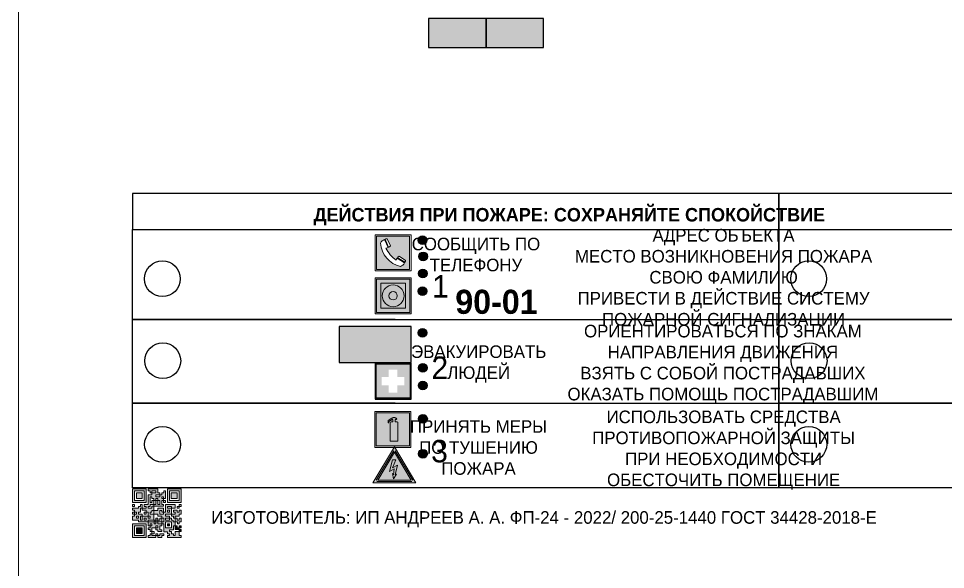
# Model space of a CAD drawing. Header units: millimetres. Extents: x 13810 to 67229, y 12374 to 21950.
# Drawn here: x 26676.6 to 26882.8, y 14159.5 to 14282 of the extents above; entities that cross this region are included whole.
import ezdxf

# ---------------------------------------------------------------- set-up
doc = ezdxf.new("R2010")
doc.units = ezdxf.units.MM
doc.layers.add('План_Штампы', color=7, linetype='Continuous')
doc.styles.add('обычный', font='arial.ttf')

# ---------------------------------------------------------------- blocks, each defined once
blk = doc.blocks.new('A$C3E6D3DDE')
at = {"lineweight": 5}
h = blk.add_hatch(color=40, dxfattribs=at)
h.paths.add_polyline_path([(24.1, 1.45), (16.46, -11.35), (31.74, -11.35)])
h.paths.add_polyline_path([(24.09, -0.46), (30.03, -10.41), (18.14, -10.41)], flags=16)
h.paths.add_polyline_path([(24.54, -3.08), (23.41, -6.02), (25.13, -5.01), (24.33, -8.5), (24.82, -8.27), (23.79, -9.86), (23.4, -8.04), (23.8, -8.43), (24.04, -6.29), (22.39, -7.25), (23.44, -3.08)], flags=0)
h = blk.add_hatch(color=256, dxfattribs=at)
h.paths.add_polyline_path([(24.37, 0.03, 0.567511), (23.82, 0.03), (17.59, -10.4, 0.582454), (17.86, -10.88), (30.32, -10.88, 0.582149), (30.6, -10.4)])
h.paths.add_polyline_path([(24.09, -0.46), (18.14, -10.41), (30.03, -10.41)], flags=16)
h.paths.add_polyline_path([(24.54, -3.08), (23.41, -6.02), (25.13, -5.01), (24.33, -8.5), (24.82, -8.27), (23.79, -9.86), (23.4, -8.04), (23.8, -8.43), (24.04, -6.29), (22.39, -7.25), (23.44, -3.08)], flags=0)
h = blk.add_hatch(color=40, dxfattribs=at)
h.paths.add_polyline_path([(24.09, -0.46), (18.14, -10.41), (30.03, -10.41)])
h.paths.add_polyline_path([(24.82, -8.27), (23.79, -9.86), (23.4, -8.04), (23.8, -8.43), (24.04, -6.29), (22.39, -7.25), (23.44, -3.08), (24.54, -3.08), (23.41, -6.02), (25.13, -5.01), (24.33, -8.5)], flags=16)
at = {"color": 40, "lineweight": 5}
for p, q in [((16.46, -11.35), (24.1, 1.45)), ((24.1, 1.45), (31.74, -11.35))]:
    blk.add_line(p, q, dxfattribs=at)
at = {"lineweight": 5}
for p, q in [((17.59, -10.4), (23.82, 0.03)), ((24.37, 0.03), (30.6, -10.4)), ((18.14, -10.41), (24.09, -0.46)), ((23.44, -3.08), (22.39, -7.25)), ((23.41, -6.02), (24.54, -3.08)), ((24.54, -3.08), (23.44, -3.08)), ((24.09, -0.46), (30.03, -10.41)), ((22.39, -7.25), (24.04, -6.29)), ((25.13, -5.01), (23.41, -6.02)), ((24.04, -6.29), (23.8, -8.43)), ((24.33, -8.5), (25.13, -5.01)), ((23.8, -8.43), (23.4, -8.04)), ((23.4, -8.04), (23.79, -9.86)), ((23.79, -9.86), (24.82, -8.27)), ((24.82, -8.27), (24.33, -8.5)), ((17.86, -10.88), (30.32, -10.88)), ((18.14, -10.41), (30.03, -10.41))]:
    blk.add_line(p, q, dxfattribs=at)
at = {"color": 50, "lineweight": 5}
blk.add_line((31.74, -11.35), (16.46, -11.35), dxfattribs=at)
blk = doc.blocks.new('A$C456E1F9C')
at = {"lineweight": 5}
h = blk.add_hatch(color=242, dxfattribs=at)
h.paths.add_polyline_path([(0.51, -1.47), (0.51, -13.26), (12.29, -13.26), (12.29, -1.47)])
h.paths.add_polyline_path([(5.42, -4.95, -0.254479), (4.78, -5.4), (3.52, -2.53, -0.209735), (4.23, -2.4)], flags=16)
h.paths.add_polyline_path([(8.53, -8.6), (10.87, -10.17), (10.54, -10.76), (8.03, -9.13, -0.192251)], flags=16)
h.paths.add_polyline_path([(4.61, -5.49, 0.005518), (3.87, -5.72, 0.128647), (7.49, -10.01, 0.00809), (7.83, -9.33), (10.47, -10.97, -0.16736), (8.99, -12.25, -0.327862), (1.95, -3.95, -0.166952), (3.36, -2.62)], flags=16)
at = {"color": 242, "lineweight": 5}
for p, q in [((0, -13.77), (0, -0.97)), ((12.8, -0.97), (0, -0.97)), ((4.61, -5.49), (3.36, -2.62)), ((3.52, -2.53), (4.78, -5.4)), ((4.23, -2.4), (5.42, -4.95)), ((12.8, -13.77), (12.8, -0.97)), ((7.83, -9.33), (10.47, -10.97)), ((8.03, -9.13), (10.54, -10.76)), ((10.81, -10.12), (8.53, -8.6)), ((10.54, -10.76), (10.8, -10.3)), ((10.8, -10.3), (10.81, -10.12)), ((0, -13.77), (12.8, -13.77))]:
    blk.add_line(p, q, dxfattribs=at)
blk.add_lwpolyline([(0.51, -1.47), (12.29, -1.47), (12.29, -13.26), (0.51, -13.26)], close=True, dxfattribs=at)
for centre, radius, start, end in [((4.59, -5.34), 2.99, 114.2845, 152.1974), ((4.02, -3.27), 0.891, 76.3284, 123.7092), ((11.12, -3.31), 9.19, 183.9915, 256.6009), ((14.98, -39.1), 35.17, 107.1487, 108.4135), ((13.86, -0.94), 11.08, 205.5536, 234.8762), ((4.68, -4.59), 0.824, 276.9621, 334.0723), ((-13.31, 0.8), 23.44, 332.5487, 334.4027), ((8.94, -9.5), 0.989, 114.4092, 157.9388), ((7.87, -9.46), 3, 291.9291, 329.9329)]:
    blk.add_arc(centre, radius, start, end, dxfattribs=at)
blk = doc.blocks.new('A$C54414219')
at = {"true_color": 0xffffff}
h = blk.add_hatch(color=7, dxfattribs=at)
h.paths.add_polyline_path([(2.39, -9.45), (2.39, -18.3), (11.23, -18.3), (11.23, -9.45)], flags=0)
h.paths.add_polyline_path([(10.71, -13.87, -1), (2.92, -13.87, -1)], flags=0)
h.paths.add_polyline_path([(8.3, -13.87, -1), (5.33, -13.87, -1)], flags=0)
h.paths.add_polyline_path([(0.41, -7.47), (0.41, -20.27), (13.21, -20.27), (13.21, -7.47)])
h.paths.add_polyline_path([(0.92, -19.77), (12.71, -19.77), (12.71, -7.98), (0.92, -7.98)], flags=16)
h.paths.add_polyline_path([(11.23, -9.45), (11.23, -18.3), (2.39, -18.3), (2.39, -9.45)], flags=0)
at = {"lineweight": 5}
h = blk.add_hatch(color=242, dxfattribs=at)
h.paths.add_polyline_path([(12.71, -7.98), (0.92, -7.98), (0.92, -19.77), (12.71, -19.77)])
h.paths.add_polyline_path([(11.23, -18.3), (2.39, -18.3), (2.39, -9.45), (11.23, -9.45)], flags=16)
h.paths.add_polyline_path([(10.71, -13.87, -1), (2.92, -13.87, -1)], flags=0)
h.paths.add_polyline_path([(8.3, -13.87, -1), (5.33, -13.87, -1)], flags=0)
at = {"true_color": 0xffffff}
h = blk.add_hatch(color=7, dxfattribs=at)
h.paths.add_polyline_path([(2.39, -9.45), (2.39, -18.3), (11.23, -18.3), (11.23, -9.45)])
h.paths.add_polyline_path([(10.71, -13.87, -1), (2.92, -13.87, -1)], flags=16)
h.paths.add_polyline_path([(8.3, -13.87, -1), (5.33, -13.87, -1)], flags=0)
at = {"lineweight": 5}
h = blk.add_hatch(color=242, dxfattribs=at)
h.paths.add_polyline_path([(2.92, -13.87, 1), (10.71, -13.87, 1)])
h.paths.add_polyline_path([(8.3, -13.87, -1), (5.33, -13.87, -1)], flags=16)
at = {"color": 242, "lineweight": 5}
for p, q in [((0.41, -20.27), (0.41, -7.47)), ((0.41, -7.47), (13.21, -7.47)), ((0.41, -7.47), (13.21, -7.47)), ((13.21, -20.27), (13.21, -7.47)), ((0.41, -20.27), (13.21, -20.27))]:
    blk.add_line(p, q, dxfattribs=at)
for points in [[(0.92, -7.98), (12.71, -7.98), (12.71, -19.77), (0.92, -19.77)], [(2.39, -9.45), (11.23, -9.45), (11.23, -18.3), (2.39, -18.3)]]:
    blk.add_lwpolyline(points, close=True, dxfattribs=at)
for radius in [3.89, 1.49]:
    blk.add_circle((6.81, -13.87), radius, dxfattribs=at)
blk = doc.blocks.new('A$C32E8229D')
at = {"true_color": 0xffffff}
blk.add_hatch(color=7, dxfattribs=at).paths.add_polyline_path([(0, 0), (0, -8), (16, -8), (16, 0)])
h = blk.add_hatch(color=126)
h.paths.add_polyline_path([(0.2, -0.2), (15.8, -0.2), (15.8, -7.8), (0.2, -7.8)])
h.paths.add_polyline_path([(13.49, -2.05), (12.08, -2.05), (11.37, -2.63, 0.162397), (11.29, -2.84), (11.29, -3.63), (10.35, -3.63), (10.35, -4.05), (11.68, -4.05), (11.68, -3.48), (12.26, -4.28), (11.29, -5.1), (11.29, -6.78), (11.85, -6.78), (11.85, -5.44), (12.8, -4.64), (12.8, -5.94), (14.46, -5.94), (14.46, -5.39), (13.45, -5.39), (13.45, -3.97), (12.46, -2.59), (13.15, -2.59), (13.69, -3.34), (14.18, -3)], flags=16)
h.paths.add_polyline_path([(10.74, -1.82, 1), (11.8, -1.82, 1)], flags=16)
h.paths.add_polyline_path([(9.39, -3.59), (5.99, -3.59), (6.56, -3.03), (5.91, -3.03), (5.1, -3.83), (5.91, -4.64), (6.56, -4.64), (5.99, -4.09), (9.39, -4.09)], flags=16)
h.paths.add_polyline_path([(4.29, -1.08), (1.72, -1.08), (1.72, -6.6), (4.29, -6.6)], flags=16)
at = {"color": 126}
blk.add_lwpolyline([(16, -8), (0, -8), (0, 0), (16, 0)], close=True, dxfattribs=at)
blk = doc.blocks.new('A$C18900ED3')
h = blk.add_hatch(color=126)
h.paths.add_polyline_path([(-0.18, -0.18), (-7.02, -0.18), (-7.02, -7.02), (-0.18, -7.02)])
h.paths.add_polyline_path([(-5.89, -4.46), (-5.89, -2.77), (-4.46, -2.77), (-4.46, -1.31), (-2.77, -1.31), (-2.77, -2.77), (-1.33, -2.77), (-1.33, -4.46), (-2.77, -4.46), (-2.77, -5.89), (-4.46, -5.89), (-4.46, -4.46)], flags=16)
at = {"color": 126}
for p, q in [((-7.2, 0), (-7.2, -7.2)), ((0, 0), (-7.2, 0)), ((0, -7.2), (0, 0)), ((-7.02, -7.02), (-7.02, -0.18)), ((-7.02, -0.18), (-0.18, -0.18)), ((-0.18, -0.18), (-0.18, -7.02)), ((-7.2, -7.2), (0, -7.2)), ((-0.18, -7.02), (-7.02, -7.02))]:
    blk.add_line(p, q, dxfattribs=at)
blk = doc.blocks.new('A$C3AD82952')
at = {"true_color": 0xf5f5ff}
h = blk.add_hatch(color=7, dxfattribs=at)
h.dxf.hatch_style = 1
h.paths.add_polyline_path([(8.21, 8.73, 0.414214), (7.89, 9.05), (7.22, 9.05), (7.22, 9.92), (7.59, 9.92, 1), (7.57, 10.36), (7.22, 10.36), (7.22, 10.6), (6.43, 10.6), (6.43, 10.36), (6.01, 10.36), (4.74, 9.59), (4.74, 8.69), (4.98, 8.73), (4.98, 9.26), (6.12, 9.91), (6.43, 9.91), (6.43, 9.05), (5.76, 9.05, 0.414214), (5.44, 8.73), (5.44, 2.2), (8.21, 2.2)], flags=0)
h.paths.add_polyline_path([(12.8, 12.8), (0, 12.8), (0, 0), (12.8, 0)])
h.paths.add_polyline_path([(0.51, 12.29), (12.29, 12.29), (12.29, 0.51), (0.51, 0.51)], flags=16)
h.paths.add_polyline_path([(4.74, 9.59), (6.01, 10.36), (6.43, 10.36), (6.43, 10.6), (7.22, 10.6), (7.22, 10.36), (7.59, 10.36, -0.94586), (7.59, 9.92), (7.22, 9.92), (7.22, 9.05), (7.89, 9.05, -0.414214), (8.21, 8.73), (8.21, 2.2), (5.44, 2.2), (5.44, 8.73, -0.414214), (5.76, 9.05), (6.43, 9.05), (6.43, 9.91), (6.12, 9.91), (4.98, 9.26), (4.98, 8.73), (4.74, 8.69)], flags=0)
h = blk.add_hatch(color=242)
h.dxf.hatch_style = 1
h.paths.add_polyline_path([(12.29, 12.29), (0.51, 12.29), (0.51, 0.51), (12.29, 0.51)])
h.paths.add_polyline_path([(4.74, 8.69), (4.74, 9.59), (6.01, 10.36), (6.43, 10.36), (6.43, 10.6), (7.22, 10.6), (7.22, 10.36), (7.59, 10.36, -0.94586), (7.59, 9.92), (7.22, 9.92), (7.22, 9.05), (7.89, 9.05, -0.414214), (8.21, 8.73), (8.21, 2.2), (5.44, 2.2), (5.44, 8.73, -0.414214), (5.76, 9.05), (6.43, 9.05), (6.43, 9.91), (6.12, 9.91), (4.98, 9.26), (4.98, 8.73)], flags=16)
h = blk.add_hatch(color=7, dxfattribs=at)
h.dxf.hatch_style = 1
h.paths.add_polyline_path([(8.21, 8.73, 0.414214), (7.89, 9.05), (7.22, 9.05), (7.22, 9.92), (7.59, 9.92, 1), (7.57, 10.36), (7.22, 10.36), (7.22, 10.6), (6.43, 10.6), (6.43, 10.36), (6.01, 10.36), (4.74, 9.59), (4.74, 8.69), (4.98, 8.73), (4.98, 9.26), (6.12, 9.91), (6.43, 9.91), (6.43, 9.05), (5.76, 9.05, 0.414214), (5.44, 8.73), (5.44, 2.2), (8.21, 2.2)])
at = {"color": 242, "lineweight": 5}
for p, q in [((0, 0), (0, 12.8)), ((0, 12.8), (12.8, 12.8)), ((6.01, 10.36), (4.74, 9.59)), ((4.98, 9.26), (6.12, 9.91)), ((6.01, 10.36), (6.43, 10.36)), ((6.12, 9.91), (6.43, 9.91)), ((7.22, 10.6), (6.43, 10.6)), ((6.43, 10.6), (6.43, 10.36)), ((6.43, 9.91), (6.43, 9.05)), ((7.22, 10.36), (7.22, 10.6)), ((7.59, 10.36), (7.22, 10.36)), ((7.22, 9.05), (7.22, 9.92)), ((7.59, 9.92), (7.22, 9.92)), ((12.8, 0), (12.8, 12.8)), ((4.74, 9.59), (4.74, 8.69)), ((4.74, 8.69), (4.98, 8.73)), ((4.98, 8.73), (4.98, 9.26)), ((5.44, 2.2), (5.44, 8.73)), ((5.76, 9.05), (6.43, 9.05)), ((7.89, 9.05), (7.22, 9.05)), ((8.21, 2.2), (8.21, 8.73)), ((0, 0), (12.8, 0)), ((5.44, 2.2), (8.21, 2.2))]:
    blk.add_line(p, q, dxfattribs=at)
blk.add_lwpolyline([(0.51, 12.29), (12.29, 12.29), (12.29, 0.51), (0.51, 0.51)], close=True, dxfattribs=at)
for centre, radius, start, end in [((7.58, 10.14), 0.223, 273.1875, 86.8125), ((5.76, 8.73), 0.32, 90, 180), ((7.89, 8.73), 0.32, 0, 90)]:
    blk.add_arc(centre, radius, start, end, dxfattribs=at)
blk = doc.blocks.new('QR')
at = {"lineweight": 0}
h = blk.add_hatch(color=256, dxfattribs=at)
h.dxf.hatch_style = 1
h.paths.add_polyline_path([(9241.16, 2687.38), (9242.01, 2687.38), (9242.01, 2687.83), (9241.59, 2687.83), (9241.59, 2688.68), (9239.45, 2688.68), (9239.45, 2688.25), (9239.86, 2688.25), (9239.86, 2687.83), (9240.29, 2687.83), (9240.29, 2688.25), (9241.16, 2688.25), (9241.16, 2687.83), (9240.29, 2687.83), (9240.29, 2687.38), (9239.45, 2687.38), (9239.45, 2685.22), (9238.57, 2685.22), (9238.57, 2684.8), (9239.02, 2684.8), (9239.02, 2684.37), (9238.13, 2684.37), (9238.13, 2683.92), (9239.02, 2683.92), (9239.02, 2683.5), (9239.44, 2683.5), (9239.44, 2682.64), (9239.87, 2682.64), (9239.87, 2682.18), (9239.44, 2682.18), (9239.44, 2682.64), (9238.13, 2682.64), (9238.13, 2681.76), (9237.71, 2681.76), (9237.71, 2682.64), (9238.13, 2682.64), (9238.13, 2683.07), (9237.27, 2683.07), (9237.27, 2683.51), (9237.71, 2683.51), (9237.71, 2684.37), (9238.13, 2684.37), (9238.13, 2685.22), (9237.71, 2685.22), (9237.71, 2684.8), (9237.28, 2684.8), (9237.28, 2684.38), (9235.98, 2684.38), (9235.98, 2683.92), (9236.4, 2683.92), (9236.4, 2683.49), (9236.84, 2683.49), (9236.84, 2683.07), (9236.4, 2683.07), (9236.4, 2682.64), (9235.98, 2682.64), (9235.98, 2681.76), (9237.29, 2681.76), (9237.29, 2681.33), (9239.43, 2681.33), (9239.43, 2681.76), (9240.74, 2681.76), (9240.74, 2683.05), (9239.87, 2683.05), (9239.87, 2683.5), (9240.29, 2683.5), (9240.29, 2683.91), (9240.74, 2683.91), (9240.74, 2684.81), (9240.29, 2684.81), (9240.29, 2684.79), (9240.29, 2684.37), (9239.45, 2684.37), (9239.45, 2684.8), (9239.87, 2684.8), (9239.87, 2685.21), (9240.74, 2685.21), (9240.74, 2686.1), (9240.29, 2686.1), (9240.29, 2685.64), (9239.86, 2685.64), (9239.86, 2686.95), (9240.29, 2686.95), (9240.29, 2686.52), (9240.74, 2686.52), (9240.74, 2686.1), (9241.16, 2686.1), (9241.16, 2686.53), (9241.59, 2686.53), (9241.59, 2686.1), (9242.02, 2686.1), (9242.02, 2685.21), (9241.59, 2685.21), (9241.59, 2686.1), (9241.16, 2686.1), (9241.16, 2685.21), (9240.74, 2685.21), (9240.74, 2684.81), (9242.89, 2684.81), (9242.89, 2685.22), (9242.47, 2685.22), (9242.47, 2686.11), (9242.89, 2686.11), (9242.89, 2686.52), (9242.46, 2686.52), (9242.46, 2686.95), (9242.89, 2686.95), (9242.89, 2686.52), (9243.32, 2686.52), (9243.32, 2688.26), (9242.9, 2688.26), (9242.9, 2687.83), (9242.47, 2687.83), (9242.47, 2687.38), (9242.01, 2687.38), (9242.01, 2686.94), (9241.16, 2686.94)])
h.paths.add_polyline_path([(9239.02, 2682.18), (9239.02, 2681.76), (9238.54, 2681.76), (9238.54, 2682.18)], flags=16)
h.paths.add_polyline_path([(9237.27, 2682.65), (9237.27, 2682.19), (9236.83, 2682.19), (9236.83, 2682.65)], flags=16)
h = blk.add_hatch(color=256, dxfattribs=at)
h.dxf.hatch_style = 1
h.paths.add_polyline_path([(9238.15, 2687.83), (9236.83, 2687.83), (9236.83, 2686.52), (9238.15, 2686.52)], flags=0)
h.paths.add_polyline_path([(9239.01, 2685.65), (9239.01, 2688.68), (9235.98, 2688.68), (9235.98, 2685.65)])
h.paths.add_polyline_path([(9236.41, 2686.1), (9236.41, 2688.26), (9238.56, 2688.26), (9238.56, 2686.1)], flags=16)
h.paths.add_polyline_path([(9236.83, 2686.52), (9236.83, 2687.83), (9238.15, 2687.83), (9238.15, 2686.52)], flags=0)
h = blk.add_hatch(color=256, dxfattribs=at)
h.dxf.hatch_style = 1
h.paths.add_polyline_path([(9238.15, 2686.52), (9238.15, 2687.83), (9236.83, 2687.83), (9236.83, 2686.52)])
h.paths.add_polyline_path([(9245.91, 2686.52), (9245.91, 2687.83), (9244.59, 2687.83), (9244.59, 2686.52)], flags=0)
h.paths.add_polyline_path([(9246.77, 2685.65), (9246.77, 2688.68), (9243.74, 2688.68), (9243.74, 2685.65)])
h.paths.add_polyline_path([(9244.17, 2686.1), (9244.17, 2688.26), (9246.32, 2688.26), (9246.32, 2686.1)], flags=16)
h.paths.add_polyline_path([(9244.59, 2686.52), (9244.59, 2687.83), (9245.91, 2687.83), (9245.91, 2686.52)], flags=0)
h = blk.add_hatch(color=256, dxfattribs=at)
h.dxf.hatch_style = 1
h.paths.add_polyline_path([(9240.75, 2681.76), (9240.75, 2681.35), (9241.17, 2681.35), (9241.17, 2681.76)])
h.paths.add_polyline_path([(9241.6, 2682.18), (9241.17, 2682.18), (9241.17, 2681.76), (9241.6, 2681.76)])
h.paths.add_polyline_path([(9242.47, 2681.34), (9242.47, 2682.19), (9242.02, 2682.19), (9242.02, 2681.76), (9241.6, 2681.76), (9241.6, 2681.34)])
h.paths.add_polyline_path([(9239.87, 2678.3), (9239.44, 2678.3), (9239.44, 2677.89), (9241.17, 2677.89), (9241.17, 2678.3), (9240.28, 2678.3), (9240.28, 2678.73), (9239.87, 2678.73)])
h.paths.add_polyline_path([(9240.75, 2678.73), (9240.75, 2679.19), (9240.28, 2679.19), (9240.28, 2678.73)])
h.paths.add_polyline_path([(9241.6, 2678.73), (9241.17, 2678.73), (9241.17, 2678.3), (9241.6, 2678.3)])
h.paths.add_polyline_path([(9242.02, 2678.3), (9241.6, 2678.3), (9241.6, 2677.89), (9242.48, 2677.89), (9242.48, 2678.31), (9242.9, 2678.31), (9242.9, 2678.73), (9242.02, 2678.73)])
h.paths.add_polyline_path([(9246.36, 2684.37), (9246.36, 2684.79), (9245.93, 2684.79), (9245.93, 2684.37)])
h.paths.add_polyline_path([(9246.78, 2685.2), (9246.36, 2685.2), (9246.36, 2684.79), (9246.78, 2684.79)])
h.paths.add_polyline_path([(9245.91, 2687.83), (9244.59, 2687.83), (9244.59, 2686.52), (9245.91, 2686.52)])
h = blk.add_hatch(color=256, dxfattribs=at)
h.dxf.hatch_style = 1
h.paths.add_polyline_path([(9243.32, 2686.11), (9242.89, 2686.11), (9242.89, 2685.64), (9243.32, 2685.64)])
h.paths.add_polyline_path([(9239.02, 2683.07), (9239.02, 2683.5), (9238.56, 2683.5), (9238.56, 2683.07)])
h.paths.add_polyline_path([(9236.4, 2684.8), (9236.4, 2685.22), (9235.98, 2685.22), (9235.98, 2684.8)])
h.paths.add_polyline_path([(9236.4, 2683.07), (9236.4, 2683.49), (9235.98, 2683.49), (9235.98, 2683.07)])
h = blk.add_hatch(color=256, dxfattribs=at)
h.dxf.hatch_style = 1
h.paths.add_polyline_path([(9243.32, 2682.64), (9243.32, 2683.07), (9244.62, 2683.07), (9244.62, 2684.37), (9243.74, 2684.37), (9243.74, 2684.8), (9244.62, 2684.8), (9244.62, 2684.37), (9245.48, 2684.37), (9245.48, 2685.22), (9243.32, 2685.22), (9243.32, 2683.5), (9242.89, 2683.5), (9242.89, 2683.06), (9242.01, 2683.06), (9242.01, 2683.91), (9242.47, 2683.91), (9242.47, 2683.5), (9242.89, 2683.5), (9242.89, 2684.38), (9241.59, 2684.38), (9241.59, 2683.91), (9240.74, 2683.91), (9240.74, 2683.05), (9241.59, 2683.05), (9241.59, 2682.64), (9242.47, 2682.64), (9242.47, 2682.19), (9242.91, 2682.19), (9242.91, 2681.34), (9242.48, 2681.34), (9242.48, 2680.91), (9242.91, 2680.91), (9242.91, 2679.17), (9243.75, 2679.17), (9243.75, 2678.73), (9244.2, 2678.73), (9244.2, 2678.3), (9243.75, 2678.3), (9243.75, 2677.88), (9246.78, 2677.88), (9246.78, 2678.3), (9246.35, 2678.3), (9246.35, 2679.19), (9245.48, 2679.19), (9245.48, 2678.31), (9245.05, 2678.31), (9245.05, 2678.73), (9244.62, 2678.73), (9244.62, 2679.19), (9244.2, 2679.19), (9244.2, 2679.61), (9245.05, 2679.61), (9245.05, 2680.46), (9245.48, 2680.46), (9245.48, 2681.34), (9245.04, 2681.34), (9245.04, 2681.76), (9244.63, 2681.76), (9244.63, 2682.19), (9244.21, 2682.19), (9244.21, 2681.76), (9243.32, 2681.76), (9243.32, 2682.19), (9244.21, 2682.19), (9244.21, 2682.64)])
h.paths.add_polyline_path([(9243.75, 2683.49), (9243.75, 2683.92), (9244.21, 2683.92), (9244.21, 2683.49)], flags=16)
h.paths.add_polyline_path([(9243.32, 2681.34), (9244.63, 2681.34), (9244.63, 2680.04), (9243.32, 2680.04)], flags=16)
h.paths.add_polyline_path([(9243.76, 2680.89), (9244.18, 2680.89), (9244.18, 2680.48), (9243.76, 2680.48)], flags=0)
h = blk.add_hatch(color=256, dxfattribs=at)
h.dxf.hatch_style = 1
h.paths.add_polyline_path([(9246.36, 2683.07), (9246.78, 2683.07), (9246.78, 2683.92), (9246.36, 2683.92), (9246.36, 2683.49), (9245.92, 2683.49), (9245.92, 2683.92), (9245.06, 2683.92), (9245.06, 2683.49), (9245.48, 2683.49), (9245.48, 2683.07), (9244.62, 2683.07), (9244.62, 2682.65), (9245.05, 2682.65), (9245.05, 2682.18), (9245.48, 2682.18), (9245.48, 2682.65), (9246.36, 2682.65)])
h.paths.add_polyline_path([(9246.78, 2682.18), (9246.36, 2682.18), (9246.36, 2681.75), (9245.92, 2681.75), (9245.92, 2682.18), (9245.48, 2682.18), (9245.48, 2681.34), (9245.48, 2681.34), (9245.94, 2681.34), (9245.94, 2680.91), (9246.36, 2680.91), (9246.36, 2681.34), (9246.78, 2681.34)])
h = blk.add_hatch(color=256, dxfattribs=at)
h.dxf.hatch_style = 1
h.paths.add_polyline_path([(9235.98, 2680.9), (9235.98, 2677.86), (9239.02, 2677.86), (9239.02, 2680.9)])
h.paths.add_polyline_path([(9238.57, 2680.48), (9238.57, 2678.32), (9236.41, 2678.32), (9236.41, 2680.48)], flags=16)
h.paths.add_polyline_path([(9238.15, 2680.05), (9238.15, 2678.74), (9236.83, 2678.74), (9236.83, 2680.05)], flags=0)
h = blk.add_hatch(color=256, dxfattribs=at)
h.dxf.hatch_style = 1
h.paths.add_polyline_path([(9242.02, 2680.46), (9242.48, 2680.46), (9242.48, 2680.91), (9241.58, 2680.91), (9241.58, 2681.35), (9241.17, 2681.35), (9241.17, 2680.91), (9240.75, 2680.91), (9240.75, 2681.33), (9239.43, 2681.33), (9239.43, 2680.46), (9239.86, 2680.46), (9239.86, 2680.92), (9240.3, 2680.92), (9240.3, 2680.46), (9239.86, 2680.46), (9239.86, 2680.04), (9239.44, 2680.04), (9239.44, 2679.62), (9239.86, 2679.62), (9239.86, 2679.19), (9240.29, 2679.19), (9240.29, 2680.03), (9241.18, 2680.03), (9241.18, 2680.47), (9241.6, 2680.47), (9241.6, 2680.03), (9241.18, 2680.03), (9241.18, 2679.61), (9241.6, 2679.61), (9241.6, 2679.19), (9242.47, 2679.19), (9242.47, 2679.6), (9242.02, 2679.6)])
h = blk.add_hatch(color=256, dxfattribs=at)
h.dxf.hatch_style = 1
h.paths.add_polyline_path([(9244.18, 2680.48), (9244.18, 2680.89), (9243.76, 2680.89), (9243.76, 2680.48)])
h = blk.add_hatch(color=256, dxfattribs=at)
h.dxf.hatch_style = 1
h.paths.add_polyline_path([(9245.93, 2680.04), (9245.93, 2680.46), (9245.48, 2680.46), (9245.48, 2679.62), (9246.35, 2679.62), (9246.35, 2680.04)])
h.paths.add_polyline_path([(9246.78, 2680.04), (9246.78, 2680.46), (9246.35, 2680.46), (9246.35, 2680.04)])
h.paths.add_polyline_path([(9246.78, 2679.18), (9246.78, 2679.62), (9246.35, 2679.62), (9246.35, 2679.18)])
h = blk.add_hatch(color=256, dxfattribs=at)
h.dxf.hatch_style = 1
h.paths.add_polyline_path([(9238.15, 2680.05), (9236.83, 2680.05), (9236.83, 2678.74), (9238.15, 2678.74)])
for points in [[(9237.71, 2685.22), (9238.13, 2685.22), (9238.13, 2684.37), (9237.71, 2684.37), (9237.71, 2683.51), (9237.27, 2683.51), (9237.27, 2683.07), (9238.13, 2683.07), (9238.13, 2682.64), (9237.71, 2682.64), (9237.71, 2681.76), (9238.13, 2681.76), (9238.13, 2682.64), (9239.44, 2682.64), (9239.44, 2683.5), (9239.02, 2683.5), (9239.02, 2683.07), (9238.56, 2683.07), (9238.56, 2683.5), (9239.02, 2683.5), (9239.02, 2683.92), (9238.13, 2683.92), (9238.13, 2684.37), (9239.02, 2684.37), (9239.02, 2684.8), (9238.57, 2684.8), (9238.57, 2685.22), (9239.45, 2685.22), (9239.45, 2687.38), (9240.29, 2687.38), (9240.29, 2687.83), (9239.86, 2687.83), (9239.86, 2688.25), (9239.45, 2688.25), (9239.45, 2688.68), (9241.59, 2688.68), (9241.59, 2687.83), (9242.01, 2687.83), (9242.01, 2687.38), (9242.47, 2687.38), (9242.47, 2687.83), (9242.9, 2687.83), (9242.9, 2688.26), (9243.32, 2688.26), (9243.32, 2686.52), (9242.89, 2686.52), (9242.89, 2686.11), (9243.32, 2686.11), (9243.32, 2685.64), (9242.89, 2685.64), (9242.89, 2686.11), (9242.47, 2686.11), (9242.47, 2685.22), (9242.89, 2685.22), (9242.89, 2684.81), (9240.74, 2684.81), (9240.74, 2683.91), (9241.59, 2683.91), (9241.59, 2684.38), (9242.89, 2684.38), (9242.89, 2683.5), (9242.47, 2683.5), (9242.47, 2683.91), (9242.01, 2683.91), (9242.01, 2683.06), (9242.89, 2683.06), (9242.89, 2683.5), (9243.32, 2683.5), (9243.32, 2685.22), (9245.48, 2685.22), (9245.48, 2684.37), (9244.62, 2684.37), (9244.62, 2683.07), (9245.48, 2683.07), (9245.48, 2683.49), (9245.06, 2683.49), (9245.06, 2683.92), (9245.92, 2683.92), (9245.92, 2683.49), (9246.36, 2683.49), (9246.36, 2683.92), (9246.78, 2683.92), (9246.78, 2683.07), (9246.36, 2683.07), (9246.36, 2682.65), (9245.48, 2682.65), (9245.48, 2682.18), (9245.92, 2682.18), (9245.92, 2681.75), (9246.36, 2681.75), (9246.36, 2682.18), (9246.78, 2682.18), (9246.78, 2681.34), (9246.36, 2681.34), (9246.36, 2680.91), (9245.94, 2680.91), (9245.94, 2681.34), (9245.48, 2681.34), (9245.48, 2680.46), (9245.93, 2680.46), (9245.93, 2680.04), (9246.35, 2680.04), (9246.35, 2680.46), (9246.78, 2680.46), (9246.78, 2680.04), (9246.78, 2680.04), (9246.35, 2680.04), (9246.35, 2679.62), (9246.78, 2679.62), (9246.78, 2679.18), (9246.35, 2679.18), (9246.35, 2678.3), (9246.78, 2678.3), (9246.78, 2677.88), (9243.75, 2677.88), (9243.75, 2678.3), (9244.2, 2678.3), (9244.2, 2678.73), (9243.75, 2678.73), (9243.75, 2679.17), (9242.91, 2679.17), (9242.91, 2680.91), (9242.48, 2680.91), (9242.48, 2680.46), (9242.02, 2680.46), (9242.02, 2679.6), (9242.47, 2679.6), (9242.47, 2679.19), (9241.6, 2679.19), (9241.6, 2679.61), (9241.18, 2679.61), (9241.18, 2680.03), (9240.29, 2680.03), (9240.29, 2679.19), (9240.75, 2679.19), (9240.75, 2678.73), (9240.28, 2678.73), (9240.28, 2678.3), (9241.17, 2678.3), (9241.17, 2678.73), (9241.6, 2678.73), (9241.6, 2678.3), (9242.02, 2678.3), (9242.02, 2678.73), (9242.9, 2678.73), (9242.9, 2678.31), (9242.48, 2678.31), (9242.48, 2677.89), (9241.6, 2677.89), (9241.6, 2678.3), (9241.17, 2678.3), (9241.17, 2677.89), (9239.44, 2677.89), (9239.44, 2678.3), (9239.87, 2678.3), (9239.87, 2678.73), (9240.28, 2678.73), (9240.28, 2679.19), (9240.29, 2679.19), (9239.86, 2679.19), (9239.86, 2679.62), (9239.44, 2679.62), (9239.44, 2680.04), (9239.86, 2680.04), (9239.86, 2680.46), (9239.43, 2680.46), (9239.43, 2681.33), (9237.29, 2681.33), (9237.29, 2681.76), (9235.98, 2681.76), (9235.98, 2682.64), (9236.4, 2682.64), (9236.4, 2683.07), (9235.98, 2683.07), (9235.98, 2683.49), (9236.4, 2683.49), (9236.4, 2683.92), (9235.98, 2683.92), (9235.98, 2684.38), (9237.28, 2684.38), (9237.28, 2684.8), (9237.71, 2684.8), (9237.71, 2685.22), (9237.92, 2685.22)], [(9240.74, 2686.1), (9240.74, 2686.52), (9240.29, 2686.52), (9240.29, 2686.95), (9239.86, 2686.95), (9239.86, 2685.64), (9240.29, 2685.64), (9240.29, 2686.1), (9240.74, 2686.1), (9240.74, 2686.52)], [(9240.74, 2685.21), (9239.87, 2685.21), (9239.87, 2684.8), (9239.45, 2684.8), (9239.45, 2684.37), (9240.29, 2684.37), (9240.29, 2684.79), (9240.29, 2684.81), (9240.74, 2684.81), (9240.74, 2685.21), (9239.87, 2685.21)], [(9244.62, 2684.37), (9244.62, 2684.8), (9243.74, 2684.8), (9243.74, 2684.37), (9244.62, 2684.37)], [(9240.74, 2683.05), (9240.74, 2681.76), (9239.43, 2681.76), (9239.43, 2681.33), (9240.75, 2681.33), (9240.75, 2681.35), (9240.75, 2680.91), (9241.17, 2680.91), (9241.17, 2681.35), (9241.58, 2681.35), (9241.58, 2680.91), (9242.48, 2680.91), (9242.48, 2681.34), (9242.91, 2681.34), (9242.91, 2682.19), (9242.47, 2682.19), (9242.47, 2682.64), (9241.59, 2682.64), (9241.59, 2683.05), (9240.74, 2683.05)], [(9240.74, 2683.91), (9240.29, 2683.91), (9240.29, 2683.5), (9239.87, 2683.5), (9239.87, 2683.05), (9240.74, 2683.05), (9240.74, 2683.91)], [(9244.62, 2683.07), (9243.32, 2683.07), (9243.32, 2682.64), (9244.21, 2682.64), (9244.21, 2682.19), (9243.32, 2682.19), (9243.32, 2681.76), (9244.21, 2681.76), (9244.21, 2682.19), (9244.63, 2682.19), (9244.63, 2681.76), (9245.04, 2681.76), (9245.04, 2681.34), (9245.48, 2681.34)], [(9245.48, 2682.18), (9245.05, 2682.18), (9245.05, 2682.65), (9244.62, 2682.65), (9244.62, 2683.07)], [(9239.86, 2680.46), (9239.86, 2680.92), (9240.3, 2680.92), (9240.3, 2680.46), (9239.86, 2680.46)], [(9241.6, 2681.76), (9242.02, 2681.76), (9242.02, 2682.19), (9242.47, 2682.19), (9242.47, 2681.34), (9241.6, 2681.34), (9241.6, 2681.76)], [(9245.48, 2680.46), (9245.05, 2680.46), (9245.05, 2679.61), (9244.2, 2679.61), (9244.2, 2679.19), (9244.62, 2679.19), (9244.62, 2678.73), (9245.05, 2678.73), (9245.05, 2678.31), (9245.48, 2678.31), (9245.48, 2679.19), (9246.35, 2679.19), (9246.35, 2679.07)], [(9245.48, 2682.18), (9245.48, 2681.34)], [(9246.35, 2679.62), (9245.48, 2679.62), (9245.48, 2680.46)], [(9245.48, 2680.46), (9245.48, 2679.62), (9246.35, 2679.62), (9246.35, 2680.04), (9245.93, 2680.04), (9245.93, 2680.46), (9245.48, 2680.46), (9245.48, 2679.62)], [(9246.35, 2679.62), (9246.35, 2679.18)]]:
    blk.add_lwpolyline(points, dxfattribs=at)
for points in [[(9235.98, 2685.65), (9239.01, 2685.65), (9239.01, 2688.68), (9235.98, 2688.68)], [(9243.74, 2685.65), (9246.77, 2685.65), (9246.77, 2688.68), (9243.74, 2688.68)], [(9236.41, 2688.26), (9238.56, 2688.26), (9238.56, 2686.1), (9236.41, 2686.1)], [(9236.83, 2687.83), (9238.15, 2687.83), (9238.15, 2686.52), (9236.83, 2686.52)], [(9240.29, 2687.83), (9241.16, 2687.83), (9241.16, 2688.25), (9240.29, 2688.25)], [(9240.29, 2688.25), (9241.16, 2688.25), (9241.16, 2687.83), (9240.29, 2687.83)], [(9242.01, 2687.38), (9241.16, 2687.38), (9241.16, 2686.94), (9242.01, 2686.94)], [(9241.16, 2687.38), (9242.01, 2687.38), (9242.01, 2686.94), (9241.16, 2686.94)], [(9241.16, 2686.53), (9241.59, 2686.53), (9241.59, 2686.1), (9241.16, 2686.1)], [(9242.89, 2686.52), (9242.46, 2686.52), (9242.46, 2686.95), (9242.89, 2686.95)], [(9244.17, 2688.26), (9246.32, 2688.26), (9246.32, 2686.1), (9244.17, 2686.1)], [(9244.59, 2687.83), (9245.91, 2687.83), (9245.91, 2686.52), (9244.59, 2686.52)], [(9235.98, 2684.8), (9236.4, 2684.8), (9236.4, 2685.22), (9235.98, 2685.22)], [(9241.16, 2686.1), (9240.74, 2686.1), (9240.74, 2685.21), (9241.16, 2685.21)], [(9241.59, 2686.1), (9242.02, 2686.1), (9242.02, 2685.21), (9241.59, 2685.21)], [(9245.93, 2684.79), (9246.36, 2684.79), (9246.36, 2684.37), (9245.93, 2684.37)], [(9246.36, 2685.2), (9246.78, 2685.2), (9246.78, 2684.79), (9246.36, 2684.79)], [(9236.4, 2683.07), (9236.84, 2683.07), (9236.84, 2683.49), (9236.4, 2683.49)], [(9236.83, 2682.19), (9237.27, 2682.19), (9237.27, 2682.65), (9236.83, 2682.65)], [(9239.44, 2682.64), (9239.87, 2682.64), (9239.87, 2682.18), (9239.44, 2682.18)], [(9243.75, 2683.92), (9244.21, 2683.92), (9244.21, 2683.49), (9243.75, 2683.49)], [(9235.98, 2677.86), (9239.02, 2677.86), (9239.02, 2680.9), (9235.98, 2680.9)], [(9236.41, 2680.48), (9238.57, 2680.48), (9238.57, 2678.32), (9236.41, 2678.32)], [(9238.54, 2682.18), (9239.02, 2682.18), (9239.02, 2681.76), (9238.54, 2681.76)], [(9240.75, 2681.76), (9241.17, 2681.76), (9241.17, 2681.35), (9240.75, 2681.35)], [(9241.17, 2682.18), (9241.6, 2682.18), (9241.6, 2681.76), (9241.17, 2681.76)], [(9241.18, 2680.03), (9241.6, 2680.03), (9241.6, 2680.47), (9241.18, 2680.47)], [(9243.32, 2680.04), (9244.63, 2680.04), (9244.63, 2681.34), (9243.32, 2681.34)], [(9243.76, 2680.89), (9244.18, 2680.89), (9244.18, 2680.48), (9243.76, 2680.48)], [(9236.83, 2680.05), (9238.15, 2680.05), (9238.15, 2678.74), (9236.83, 2678.74)]]:
    blk.add_lwpolyline(points, close=True, dxfattribs=at)
blk = doc.blocks.new('A$C7B4425F7')
at = {"true_color": 0xffffff}
blk.add_hatch(color=7, dxfattribs=at).paths.add_polyline_path([(0, 0), (-16, 0), (-16, -8), (0, -8)])
h = blk.add_hatch(color=126)
h.paths.add_polyline_path([(-0.2, -0.2), (-15.8, -0.2), (-15.8, -7.8), (-0.2, -7.8)])
h.paths.add_polyline_path([(-11.76, -2.03), (-11.76, -3.66), (-11.17, -3.66, -0.568275), (-11.17, -6.18), (-12.58, -6.18), (-12.58, -2.03)], flags=16)
h.paths.add_polyline_path([(-13.33, -4.12, -0.495768), (-13.59, -6.18), (-15.03, -6.18), (-15.03, -2.03), (-13.59, -2.03, -0.487973)], flags=16)
h.paths.add_polyline_path([(-10.25, -2.03), (-9.48, -2.03), (-9.48, -6.18), (-10.25, -6.18)], flags=16)
h.paths.add_polyline_path([(-13.84, -3.69), (-14.24, -3.69), (-14.24, -3.03), (-13.9, -3.03, -0.692621)], flags=0)
h.paths.add_polyline_path([(-9.15, -2.03), (-8.4, -2.03), (-8.04, -3.07), (-7.68, -2.03), (-6.93, -2.03), (-7.64, -4.1), (-6.93, -6.18), (-7.68, -6.18), (-8.04, -5.14), (-8.4, -6.18), (-9.15, -6.18), (-8.44, -4.1)], flags=16)
h.paths.add_polyline_path([(-11.76, -4.46), (-11.42, -4.46, -0.692621), (-11.36, -5.12), (-11.76, -5.12)], flags=0)
h.paths.add_polyline_path([(-13.9, -5.2), (-14.24, -5.2), (-14.24, -4.55), (-13.84, -4.55, -0.708038)], flags=0)
edge = h.paths.add_edge_path(flags=16)
edge.add_ellipse((-5.51, -4.08), major_axis=(0, 2.05), ratio=0.586184, start_angle=0, end_angle=360)
edge = h.paths.add_edge_path(flags=0)
edge.add_ellipse((-5.51, -4.08), major_axis=(0, 1.14), ratio=0.454828, start_angle=0, end_angle=360)
h.paths.add_polyline_path([(-4.13, -4.96, 0.377264), (-3.48, -4.52, 0.0555), (-3.16, -2.03), (-1.66, -2.03), (-1.66, -4.96), (-0.96, -4.96), (-0.96, -7.01), (-1.75, -7.01), (-1.75, -6.18), (-3.3, -6.18), (-3.3, -7.02), (-4.13, -7.02)], flags=16)
h.paths.add_polyline_path([(-2.73, -2.91), (-2.28, -2.91), (-2.28, -4.96), (-3.05, -4.96, 0.079136)], flags=0)
at = {"color": 126}
blk.add_lwpolyline([(-16, -8), (0, -8), (0, 0), (-16, 0)], close=True, dxfattribs=at)

msp = doc.modelspace()

# ---------------------------------------------------------------- hatches: boundary and pattern name
at = {"lineweight": 0}
h = msp.add_hatch(color=256, dxfattribs=at)
h.dxf.hatch_style = 1
h.paths.add_polyline_path([(26765.48, 14232.73, 1), (26767.42, 14232.73, 1)])
h = msp.add_hatch(color=256, dxfattribs=at)
h.dxf.hatch_style = 1
h.paths.add_polyline_path([(26765.59, 14229.15, 1), (26767.52, 14229.15, 1)])
h = msp.add_hatch(color=256, dxfattribs=at)
h.dxf.hatch_style = 1
h.paths.add_polyline_path([(26765.55, 14225.34, 1), (26767.48, 14225.34, 1)])
h = msp.add_hatch(color=256, dxfattribs=at)
h.dxf.hatch_style = 1
h.paths.add_polyline_path([(26765.47, 14221.41, 1), (26767.4, 14221.41, 1)])
h = msp.add_hatch(color=256, dxfattribs=at)
h.dxf.hatch_style = 1
h.paths.add_polyline_path([(26765.48, 14212.14, 1), (26767.41, 14212.14, 1)])
h = msp.add_hatch(color=256, dxfattribs=at)
h.dxf.hatch_style = 1
h.paths.add_polyline_path([(26765.52, 14204.36, 1), (26767.45, 14204.36, 1)])
h = msp.add_hatch(color=256, dxfattribs=at)
h.dxf.hatch_style = 1
h.paths.add_polyline_path([(26765.51, 14200.46, 1), (26767.44, 14200.46, 1)])
h = msp.add_hatch(color=256, dxfattribs=at)
h.dxf.hatch_style = 1
h.paths.add_polyline_path([(26765.57, 14193.04, 1), (26767.5, 14193.04, 1)])
h = msp.add_hatch(color=256, dxfattribs=at)
h.dxf.hatch_style = 1
h.paths.add_polyline_path([(26765.58, 14185.27, 1), (26767.51, 14185.27, 1)])

# ---------------------------------------------------------------- linework, layer by layer
at = {"color": 126, "lineweight": 0, "true_color": 0x008754}
msp.add_lwpolyline([(26676.58, 14547.45), (27276.58, 14547.45), (27276.58, 14152.45), (26676.58, 14152.45)], close=True, dxfattribs=at)
for points in [[(26701.94, 14235.09), (26845.71, 14235.09), (26845.71, 14243.14), (26701.94, 14243.14)], [(26845.71, 14235.09), (26989.47, 14235.09), (26989.47, 14243.14), (26845.71, 14243.14)], [(26701.94, 14235.09), (26845.71, 14235.09), (26845.71, 14177.69), (26701.94, 14177.69)], [(26845.71, 14235.09), (26989.47, 14235.09), (26989.47, 14177.69), (26845.71, 14177.69)]]:
    msp.add_lwpolyline(points, close=True)
for points in [[(26760.36, 14215.09), (26701.94, 14215.09), (26845.71, 14215.09)], [(26904.12, 14215.09), (26845.71, 14215.09), (26989.47, 14215.09)], [(26760.36, 14196.52), (26701.94, 14196.52), (26845.71, 14196.52)], [(26904.12, 14196.52), (26845.71, 14196.52), (26989.47, 14196.52)]]:
    msp.add_lwpolyline(points)
for centre, radius in [((26766.45, 14232.73), 0.966), ((26766.55, 14229.15), 0.966), ((26708.57, 14224.17), 3.98), ((26766.52, 14225.34), 0.966), ((26852.33, 14224.17), 3.98), ((26766.43, 14221.41), 0.966), ((26766.44, 14212.14), 0.966), ((26708.66, 14205.94), 3.98), ((26852.43, 14205.94), 3.98), ((26766.49, 14204.36), 0.966), ((26766.48, 14200.46), 0.966), ((26766.54, 14193.04), 0.966), ((26708.6, 14187.36), 3.98), ((26852.36, 14187.36), 3.98), ((26766.54, 14185.27), 0.966)]:
    msp.add_circle(centre, radius)

# ---------------------------------------------------------------- block references
for name, p, xscale, yscale, zscale in [('A$C456E1F9C', (26755.89, 14234.55), 0.625, 0.625, 0.625), ('A$C54414219', (26755.64, 14229.06), 0.625, 0.625, 0.625), ('A$C18900ED3', (26763.89, 14205.42), 1.111111111007631, 1.111111111007631, 1.111111111007631), ('A$C3AD82952', (26755.84, 14186.68), 0.625, 0.625, 0.625), ('A$C3E6D3DDE', (26745.13, 14185.87), 0.625, 0.625, 0.625)]:
    msp.add_blockref(name, p, dxfattribs=dict(xscale=xscale, yscale=yscale, zscale=zscale))
at = {"xscale": -1}
msp.add_blockref('A$C32E8229D', (26763.89, 14213.57), dxfattribs=at)
at = {"color": 22, "lineweight": 100, "true_color": 0xbb1e10}
msp.add_blockref('QR', (17465.96, 11488.77), dxfattribs=at)
at = {"layer": 'План_Штампы', "xscale": 0.8, "yscale": 0.8, "zscale": 0.8}
for p in [(26780.58, 14282.01), (26793.38, 14282.01)]:
    msp.add_blockref('A$C7B4425F7', p, dxfattribs=at)

# ---------------------------------------------------------------- texts
at = {"lineweight": 0, "attachment_point": 5, "style": 'обычный'}
for s, insert, char_height, width in [('{\\fProxima Nova Rg|b1|i0|c204|p2;ДЕЙСТВИЯ ПРИ ПОЖАРЕ: СОХРАНЯЙТЕ СПОКОЙСТВИЕ\\H1.6644x; }', (26799.1, 14237.97), 3, 175.1736), ('\\pi-8.4,l8.4,t8.4;{\\fProxima Nova Rg|b0|i0|c204|p2;АДРЕС ОБЪЕКТА\\PМЕСТО ВОЗНИКНОВЕНИЯ ПОЖАРА \\PСВОЮ ФАМИЛИЮ\\PПРИВЕСТИ В ДЕЙСТВИЕ СИСТЕМУ \\PПОЖАРНОЙ СИГНАЛИЗАЦИИ}', (26833.4, 14224.1), 2.8, 126.6484), ('{\\fProxima Nova Rg|b0|i0|c204|p2;СООБЩИТЬ ПО \\PТЕЛЕФОНУ}', (26778.32, 14229.54), 2.8, 126.6484), ('{\\fProxima Nova Rg|b0|i0|c204|p2;1\\H1.1667x; }', (26770.43, 14222.48), 5, 126.6484), ('{\\fProxima Nova Rg|b1|i0|c204|p2;\\H1.0714x;90-01\\fProxima Nova Rg|b0|i0|c204|p2;\\H0.93331x; \\H1.3449x; }', (26782.88, 14219.01), 5, 126.6484), ('\\pi-8.4,l8.4,t8.4;{\\fProxima Nova Rg|b0|i0|c204|p2;ОРИЕНТИРОВАТЬСЯ ПО ЗНАКАМ \\PНАПРАВЛЕНИЯ ДВИЖЕНИЯ\\PВЗЯТЬ С СОБОЙ ПОСТРАДАВШИХ\\PОКАЗАТЬ ПОМОЩЬ ПОСТРАДАВШИМ}', (26833.25, 14205.13), 2.8, 126.6484), ('{\\fProxima Nova Rg|b0|i0|c204|p2;ЭВАКУИРОВАТЬ \\PЛЮДЕЙ}', (26778.93, 14205.22), 2.8, 126.6484), ('{\\fProxima Nova Rg|b0|i0|c204|p2;2\\H1.1967x; }', (26770.28, 14204.39), 5, 126.6484), ('\\pi-8.4,l8.4,t8.4;{\\fProxima Nova Rg|b0|i0|c204|p2;ИСПОЛЬЗОВАТЬ СРЕДСТВА \\PПРОТИВОПОЖАРНОЙ ЗАЩИТЫ \\PПРИ НЕОБХОДИМОСТИ \\PОБЕСТОЧИТЬ ПОМЕЩЕНИЕ}', (26833.41, 14186.06), 2.8, 126.6484), ('{\\fProxima Nova Rg|b0|i0|c204|p2;ПРИНЯТЬ МЕРЫ \\PПО ТУШЕНИЮ \\PПОЖАРА}', (26778.89, 14186.64), 2.8, 126.6484), ('{\\fProxima Nova Rg|b0|i0|c204|p2;3\\H1.1967x; }', (26770.21, 14185.82), 5, 126.6484), ('\\pi-8.4,l8.4,t8.4;{\\fProxima Nova Rg|b0|i0|c204|p2;ИЗГОТОВИТЕЛЬ: ИП АНДРЕЕВ А. А.\\fProxima Nova Rg|b0|i0|c0|p2; \\fProxima Nova Rg|b0|i0|c204|p2;ФП-24 - 2022/ 200-25-1440 ГОСТ 34428-2018-Е\\H1.2266x; }', (26793.46, 14170.7), 2.8, 191.3484)]:
    msp.add_mtext(s, dxfattribs=dict(at, insert=insert, char_height=char_height, width=width))

doc.saveas('drawing.dxf')
